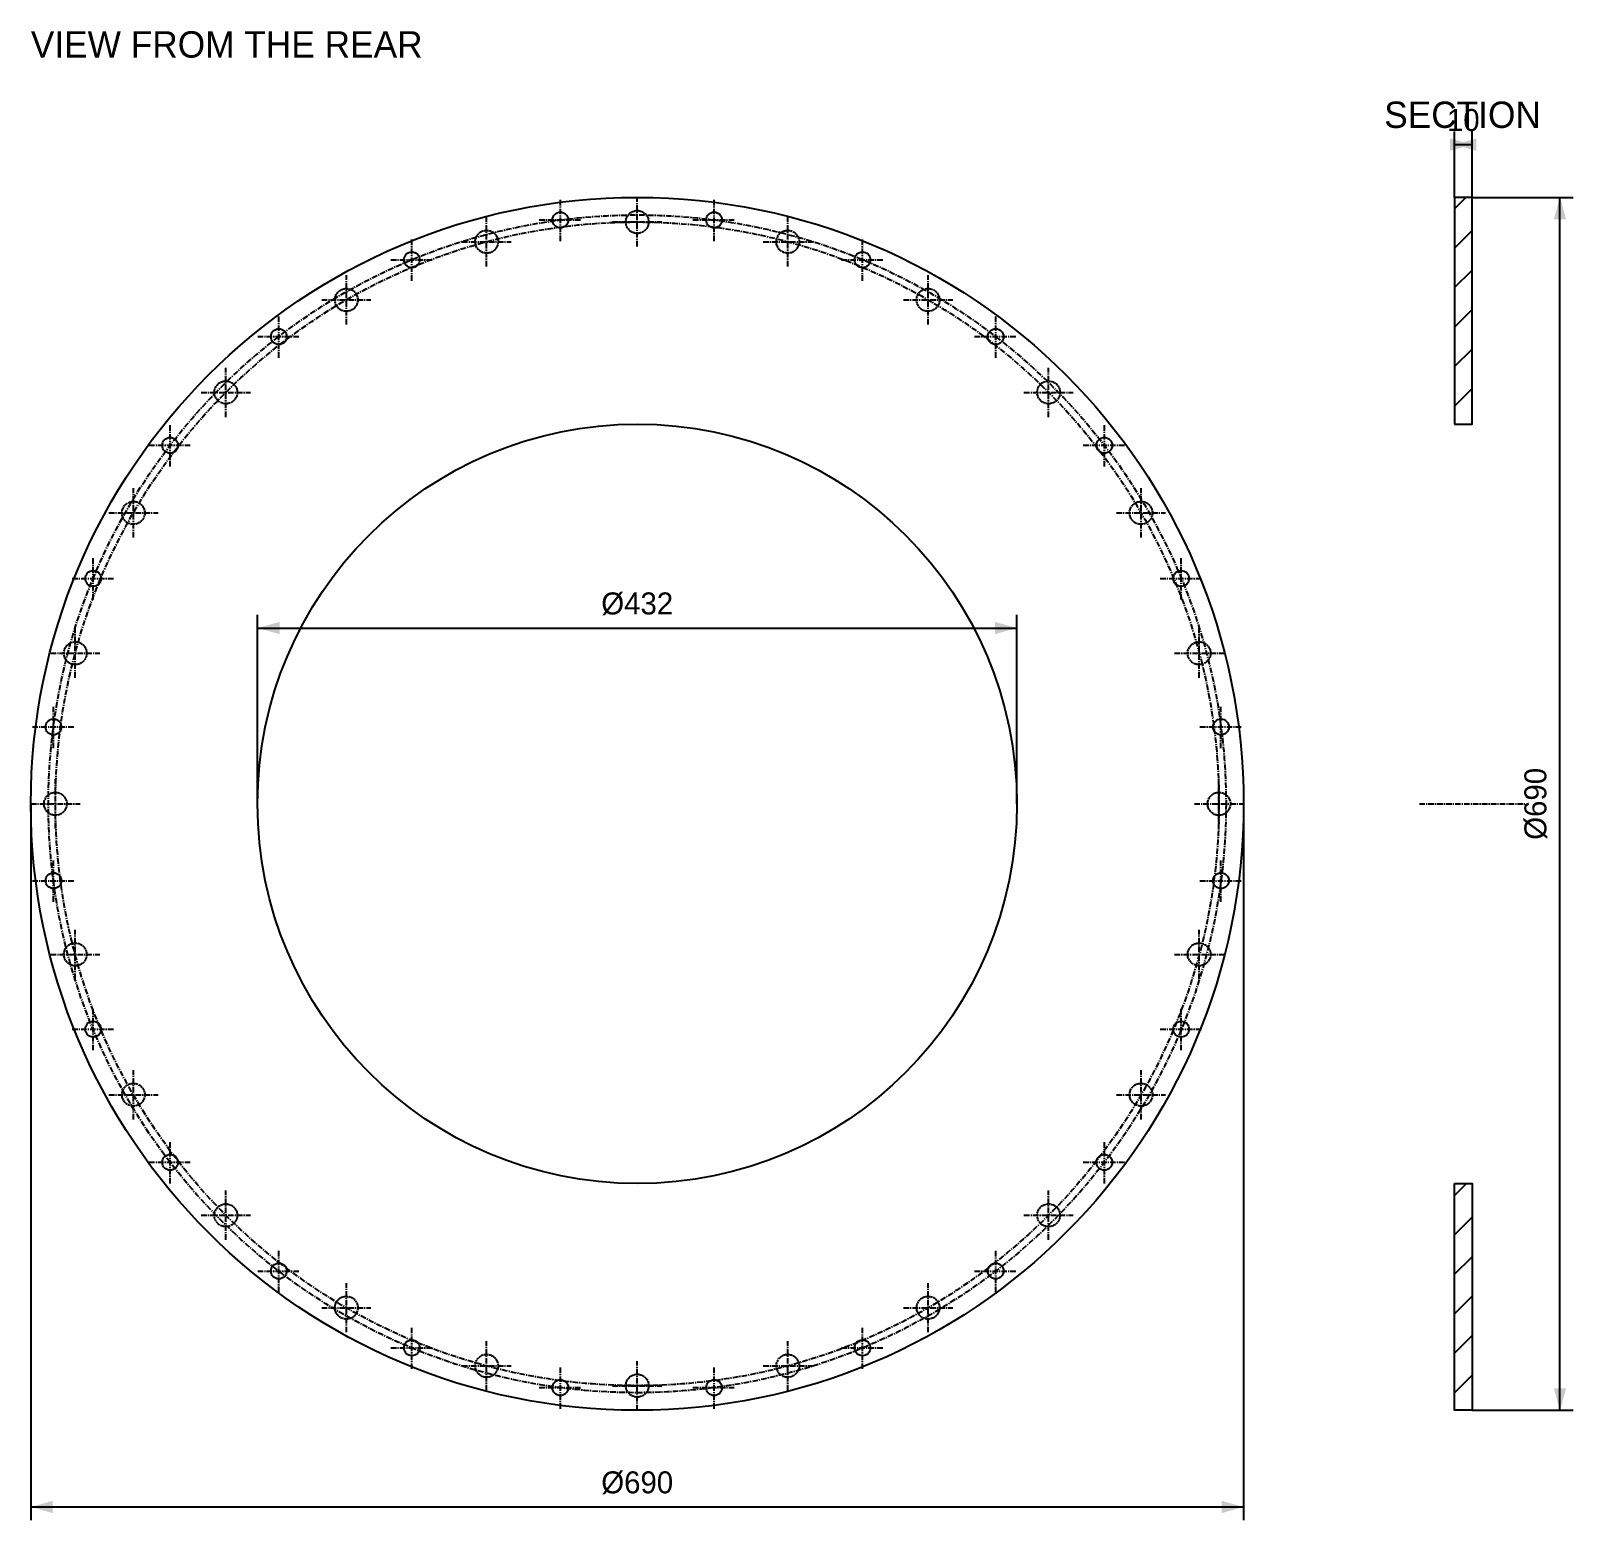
# Model space of a CAD drawing. Header units: millimetres. Extents: x 0 to 878, y -408 to 440.
import ezdxf
from ezdxf.enums import TextEntityAlignment as Align

# ---------------------------------------------------------------- set-up
doc = ezdxf.new("R2010")
doc.units = ezdxf.units.MM
doc.linetypes.add('CENTER', pattern=[5.08, 3.175, -0.635, 0.635, -0.635])
doc.linetypes.add('DASHED', pattern=[1.524, 1.27, -0.254])
for name, color, linetype in [('CENTER', 1, 'CENTER'), ('DIM', 3, 'Continuous'), ('HATCH', 9, 'Continuous'), ('HIDDEN', 8, 'DASHED'), ('OUTLINE', 7, 'Continuous'), ('TEXT', 3, 'Continuous')]:
    doc.layers.add(name, color=color, linetype=linetype)

msp = doc.modelspace()

# ---------------------------------------------------------------- hatches: boundary and pattern name
at = {"layer": 'DIM'}
for points in [[(820, 375), (807.5, 378.5), (807.5, 371.5)], [(810, 375), (822.5, 371.5), (822.5, 378.5)], [(870, 345), (866.5, 332.5), (873.5, 332.5)], [(129, 100), (141.5, 96.5), (141.5, 103.5)], [(561, 100), (548.5, 103.5), (548.5, 96.5)], [(870, -345), (873.5, -332.5), (866.5, -332.5)], [(0, -400), (12.5, -403.5), (12.5, -396.5)], [(690, -400), (677.5, -396.5), (677.5, -403.5)]]:
    msp.add_hatch(color=7, dxfattribs=at).paths.add_polyline_path(points)
at = {"layer": 'HATCH'}
h = msp.add_hatch(dxfattribs=at)
h.set_pattern_fill('ANSI31', scale=5)
h.paths.add_polyline_path([(810, 216), (820, 216), (820, 345), (810, 345)])
h = msp.add_hatch(dxfattribs=at)
h.set_pattern_fill('ANSI31', scale=5)
h.paths.add_polyline_path([(810, -216), (820, -216), (820, -345), (810, -345)])

# ---------------------------------------------------------------- linework, layer by layer
at = {"layer": 'CENTER'}
for p, q in [((301.27, 320.13), (301.27, 344.13)), ((345, 317), (345, 345)), ((388.73, 320.13), (388.73, 344.13)), ((259.33, 305.72), (259.33, 333.72)), ((430.67, 305.72), (430.67, 333.72)), ((289.27, 332.13), (313.27, 332.13)), ((331, 331), (359, 331)), ((376.73, 332.13), (400.73, 332.13)), ((216.8, 297.5), (216.8, 321.5)), ((245.33, 319.72), (273.33, 319.72)), ((416.67, 319.72), (444.67, 319.72)), ((473.2, 297.5), (473.2, 321.5)), ((204.8, 309.5), (228.8, 309.5)), ((461.2, 309.5), (485.2, 309.5)), ((179.5, 272.65), (179.5, 300.65)), ((510.5, 272.65), (510.5, 300.65)), ((165.5, 286.65), (193.5, 286.65)), ((496.5, 286.65), (524.5, 286.65)), ((141.06, 253.77), (141.06, 277.77)), ((548.94, 253.77), (548.94, 277.77)), ((129.06, 265.77), (153.06, 265.77)), ((536.94, 265.77), (560.94, 265.77)), ((110.95, 220.05), (110.95, 248.05)), ((579.05, 220.05), (579.05, 248.05)), ((96.95, 234.05), (124.95, 234.05)), ((565.05, 234.05), (593.05, 234.05)), ((79.23, 191.94), (79.23, 215.94)), ((610.77, 191.94), (610.77, 215.94)), ((67.23, 203.94), (91.23, 203.94)), ((598.77, 203.94), (622.77, 203.94)), ((58.35, 151.5), (58.35, 179.5)), ((631.65, 151.5), (631.65, 179.5)), ((44.35, 165.5), (72.35, 165.5)), ((617.65, 165.5), (645.65, 165.5)), ((35.5, 116.2), (35.5, 140.2)), ((654.5, 116.2), (654.5, 140.2)), ((23.5, 128.2), (47.5, 128.2)), ((642.5, 128.2), (666.5, 128.2)), ((25.28, 71.67), (25.28, 99.67)), ((664.72, 71.67), (664.72, 99.67)), ((11.28, 85.67), (39.28, 85.67)), ((650.72, 85.67), (678.72, 85.67)), ((12.87, 31.73), (12.87, 55.73)), ((677.13, 31.73), (677.13, 55.73)), ((0.87, 43.73), (24.87, 43.73)), ((665.13, 43.73), (689.13, 43.73)), ((14, -14), (14, 14)), ((676, -14), (676, 14)), ((0, 0), (28, 0)), ((662, 0), (690, 0)), ((790, 0), (850, 0)), ((12.87, -55.73), (12.87, -31.73)), ((677.13, -55.73), (677.13, -31.73)), ((0.87, -43.73), (24.87, -43.73)), ((665.13, -43.73), (689.13, -43.73)), ((25.28, -99.67), (25.28, -71.67)), ((664.72, -99.67), (664.72, -71.67)), ((11.28, -85.67), (39.28, -85.67)), ((650.72, -85.67), (678.72, -85.67)), ((35.5, -140.2), (35.5, -116.2)), ((654.5, -140.2), (654.5, -116.2)), ((23.5, -128.2), (47.5, -128.2)), ((642.5, -128.2), (666.5, -128.2)), ((58.35, -179.5), (58.35, -151.5)), ((631.65, -179.5), (631.65, -151.5)), ((44.35, -165.5), (72.35, -165.5)), ((617.65, -165.5), (645.65, -165.5)), ((79.23, -215.94), (79.23, -191.94)), ((610.77, -215.94), (610.77, -191.94)), ((67.23, -203.94), (91.23, -203.94)), ((598.77, -203.94), (622.77, -203.94)), ((110.95, -248.05), (110.95, -220.05)), ((579.05, -248.05), (579.05, -220.05)), ((96.95, -234.05), (124.95, -234.05)), ((565.05, -234.05), (593.05, -234.05)), ((141.06, -277.77), (141.06, -253.77)), ((548.94, -277.77), (548.94, -253.77)), ((129.06, -265.77), (153.06, -265.77)), ((536.94, -265.77), (560.94, -265.77)), ((179.5, -300.65), (179.5, -272.65)), ((510.5, -300.65), (510.5, -272.65)), ((165.5, -286.65), (193.5, -286.65)), ((496.5, -286.65), (524.5, -286.65)), ((216.8, -321.5), (216.8, -297.5)), ((473.2, -321.5), (473.2, -297.5)), ((259.33, -333.72), (259.33, -305.72)), ((430.67, -333.72), (430.67, -305.72)), ((204.8, -309.5), (228.8, -309.5)), ((461.2, -309.5), (485.2, -309.5)), ((245.33, -319.72), (273.33, -319.72)), ((301.27, -344.13), (301.27, -320.13)), ((345, -345), (345, -317)), ((388.73, -344.13), (388.73, -320.13)), ((416.67, -319.72), (444.67, -319.72)), ((289.27, -332.13), (313.27, -332.13)), ((331, -331), (359, -331)), ((376.73, -332.13), (400.73, -332.13))]:
    msp.add_line(p, q, dxfattribs=at)
for radius in [335, 331]:
    msp.add_circle((345, 0), radius, dxfattribs=at)
at = {"layer": 'DIM'}
for p, q in [((810, 345), (810, 382.5)), ((820, 345), (820, 382.5)), ((810, 375), (820, 375)), ((820, 345), (877.5, 345)), ((870, -345), (870, 345)), ((129, 0), (129, 107.5)), ((561, 0), (561, 107.5)), ((129, 100), (561, 100)), ((0, 0), (0, -407.5)), ((690, 0), (690, -407.5)), ((820, -345), (877.5, -345)), ((0, -400), (690, -400))]:
    msp.add_line(p, q, dxfattribs=at)
at = {"layer": 'HIDDEN'}
for centre in [(345, 331), (259.33, 319.72), (430.67, 319.72), (179.5, 286.65), (510.5, 286.65), (110.95, 234.05), (579.05, 234.05), (58.35, 165.5), (631.65, 165.5), (25.28, 85.67), (664.72, 85.67), (14, 0), (676, 0), (25.28, -85.67), (664.72, -85.67), (58.35, -165.5), (631.65, -165.5), (110.95, -234.05), (579.05, -234.05), (179.5, -286.65), (510.5, -286.65), (259.33, -319.72), (430.67, -319.72), (345, -331)]:
    msp.add_circle(centre, 6.5, dxfattribs=at)
at = {"layer": 'OUTLINE'}
for points in [[(810, 216), (820, 216), (820, 345), (810, 345)], [(810, -216), (820, -216), (820, -345), (810, -345)]]:
    msp.add_lwpolyline(points, close=True, dxfattribs=at)
for centre, radius in [((345, 0), 345), ((301.27, 332.13), 4.5), ((388.73, 332.13), 4.5), ((216.8, 309.5), 4.5), ((473.2, 309.5), 4.5), ((141.06, 265.77), 4.5), ((548.94, 265.77), 4.5), ((345, 0), 216), ((79.23, 203.94), 4.5), ((610.77, 203.94), 4.5), ((35.5, 128.2), 4.5), ((654.5, 128.2), 4.5), ((12.87, 43.73), 4.5), ((677.13, 43.73), 4.5), ((12.87, -43.73), 4.5), ((677.13, -43.73), 4.5), ((35.5, -128.2), 4.5), ((654.5, -128.2), 4.5), ((79.23, -203.94), 4.5), ((610.77, -203.94), 4.5), ((141.06, -265.77), 4.5), ((548.94, -265.77), 4.5), ((216.8, -309.5), 4.5), ((473.2, -309.5), 4.5), ((301.27, -332.13), 4.5), ((388.73, -332.13), 4.5)]:
    msp.add_circle(centre, radius, dxfattribs=at)

# ---------------------------------------------------------------- texts
at = {"layer": 'DIM'}
for s, p in [('10', (815, 379)), ('Ø432', (345, 104)), ('Ø690', (345, -396))]:
    msp.add_text(s, height=12.5, dxfattribs=at).set_placement(p, align=Align.BOTTOM_CENTER)
msp.add_text('Ø690', height=12.5, rotation=90, dxfattribs=at).set_placement((866, 0), align=Align.BOTTOM_CENTER)
at = {"layer": 'TEXT'}
for s, p in [('VIEW FROM THE REAR', (0, 420)), ('SECTION', (770, 380))]:
    msp.add_text(s, height=15, dxfattribs=at).set_placement(p, align=Align.BOTTOM_LEFT)

doc.saveas('drawing.dxf')
